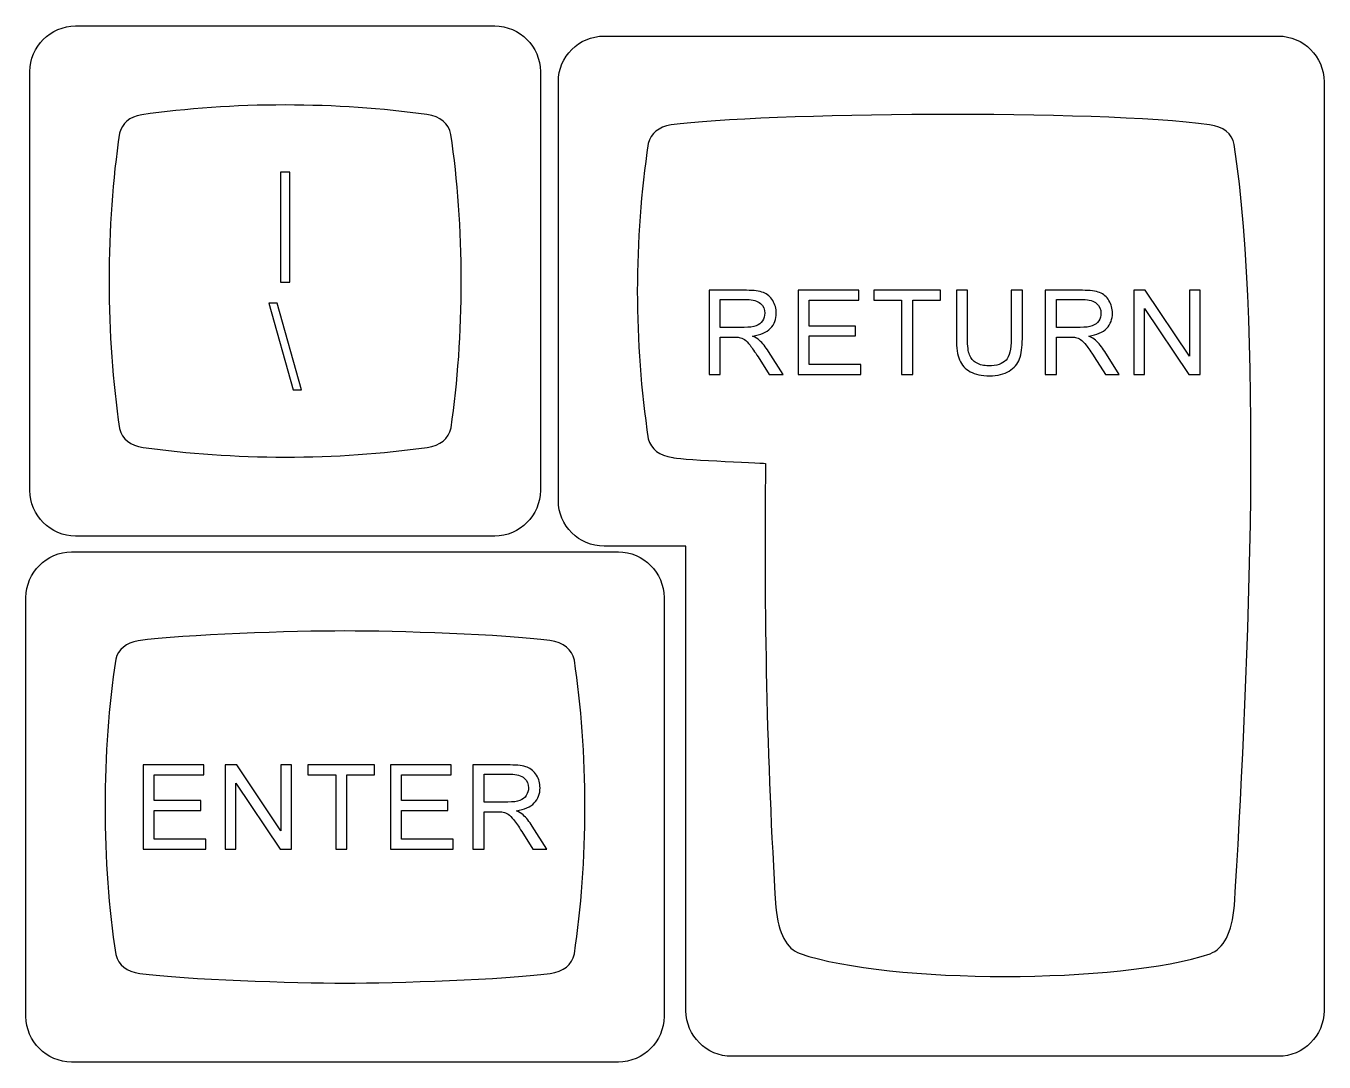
# Model space of a CAD drawing. Header units: millimetres. Extents: x -493 to 473, y -489 to 489.
# Drawn here: x -253.28 to -206.48, y -29.62 to 7.75 of the extents above; entities that cross this region are included whole.
import ezdxf

# ---------------------------------------------------------------- set-up
doc = ezdxf.new("R2010")
doc.units = ezdxf.units.MM
doc.header["$MEASUREMENT"] = 0
doc.layers.add('Layer 1', color=7, linetype='Continuous')

msp = doc.modelspace()

# ---------------------------------------------------------------- linework, layer by layer
at = {"layer": 'Layer 1', "color": 251}
for points, knots in [([(-251.4876, -10.6468), (-251.4876, -10.6468), (-236.3802, -10.6468), (-236.3802, -10.6468), (-236.3802, -10.6468), (-235.4747, -10.6468), (-234.7339, -9.906), (-234.7339, -9.0005), (-234.7339, -9.0005), (-234.7339, -9.0005), (-234.7339, 6.1069), (-234.7339, 6.1069), (-234.7339, 6.1069), (-234.7339, 7.0124), (-235.4747, 7.7532), (-236.3802, 7.7532), (-236.3802, 7.7532), (-236.3802, 7.7532), (-251.4876, 7.7532), (-251.4876, 7.7532), (-251.4876, 7.7532), (-252.3931, 7.7532), (-253.1339, 7.0124), (-253.1339, 6.1069), (-253.1339, 6.1069), (-253.1339, 6.1069), (-253.1339, -9.0005), (-253.1339, -9.0005), (-253.1339, -9.0005), (-253.1339, -9.906), (-252.3931, -10.6468), (-251.4876, -10.6468)], [0, 0, 0, 0, 0.1111111, 0.1111111, 0.1111111, 0.1111111, 0.2222222, 0.2222222, 0.2222222, 0.2222222, 0.3333333, 0.3333333, 0.3333333, 0.3333333, 0.4444444, 0.4444444, 0.4444444, 0.4444444, 0.5555556, 0.5555556, 0.5555556, 0.5555556, 0.6666667, 0.6666667, 0.6666667, 0.6666667, 0.7777778, 0.7777778, 0.7777778, 0.7777778, 1, 1, 1, 1]), ([(-227.8376, -29.4121), (-227.8376, -29.4121), (-208.1302, -29.4121), (-208.1302, -29.4121), (-208.1302, -29.4121), (-207.2247, -29.4121), (-206.4839, -28.6713), (-206.4839, -27.7658), (-206.4839, -27.7658), (-206.4839, -16.5967), (-206.4839, -5.4275), (-206.4839, 5.7416), (-206.4839, 5.7416), (-206.4839, 6.6471), (-207.2248, 7.3879), (-208.1302, 7.3879), (-208.1302, 7.3879), (-208.1302, 7.3879), (-232.4376, 7.3879), (-232.4376, 7.3879), (-232.4376, 7.3879), (-233.343, 7.3879), (-234.0839, 6.6471), (-234.0839, 5.7416), (-234.0839, 5.7416), (-234.0839, 5.7416), (-234.0839, -9.3658), (-234.0839, -9.3658), (-234.0839, -9.3658), (-234.0839, -10.2707), (-233.3429, -11.0113), (-232.4376, -11.0121), (-232.4376, -11.0121), (-232.4376, -11.0121), (-229.49, -11.0151), (-229.49, -11.0151), (-229.49, -11.0151), (-229.49, -11.0151), (-229.4839, -12.6584), (-229.4839, -12.6584), (-229.4839, -12.6584), (-229.4839, -12.6584), (-229.4839, -27.7658), (-229.4839, -27.7658), (-229.4839, -27.7658), (-229.4839, -28.6712), (-228.7431, -29.4121), (-227.8376, -29.4121)], [0, 0, 0, 0, 0.0769231, 0.0769231, 0.0769231, 0.0769231, 0.1538462, 0.1538462, 0.1538462, 0.1538462, 0.2307692, 0.2307692, 0.2307692, 0.2307692, 0.3076923, 0.3076923, 0.3076923, 0.3076923, 0.3846154, 0.3846154, 0.3846154, 0.3846154, 0.4615385, 0.4615385, 0.4615385, 0.4615385, 0.5384615, 0.5384615, 0.5384615, 0.5384615, 0.6153846, 0.6153846, 0.6153846, 0.6153846, 0.6923077, 0.6923077, 0.6923077, 0.6923077, 0.7692308, 0.7692308, 0.7692308, 0.7692308, 0.8461538, 0.8461538, 0.8461538, 0.8461538, 1, 1, 1, 1]), ([(-243.9337, 4.9027), (-242.1431, 4.9022), (-240.4232, 4.7793), (-238.821, 4.5538), (-238.821, 4.5538), (-238.821, 4.5538), (-238.821, 4.5537), (-238.821, 4.5537), (-238.821, 4.5537), (-238.3342, 4.4808), (-238.0443, 4.2482), (-237.9571, 3.8435), (-237.9571, 3.8435), (-237.7151, 2.1906), (-237.5828, 0.409), (-237.5824, -1.4488), (-237.5824, -1.4488), (-237.5819, -3.3065), (-237.7134, -5.0881), (-237.9546, -6.741), (-237.9546, -6.741), (-238.0416, -7.1452), (-238.3309, -7.3776), (-238.8166, -7.4505), (-238.8166, -7.4505), (-240.4191, -7.6754), (-242.1395, -7.7976), (-243.9308, -7.7972), (-243.9308, -7.7972), (-245.7226, -7.7968), (-247.4436, -7.6736), (-249.0466, -7.4478), (-249.0466, -7.4478), (-249.0466, -7.4478), (-249.0465, -7.4474), (-249.0465, -7.4474), (-249.0465, -7.4474), (-249.5195, -7.3766), (-249.8067, -7.1549), (-249.9026, -6.7709), (-249.9026, -6.7709), (-250.1476, -5.1088), (-250.2817, -3.3159), (-250.2821, -1.4458), (-250.2821, -1.4458), (-250.2826, 0.426), (-250.1491, 2.2204), (-249.9045, 3.8837), (-249.9045, 3.8837), (-249.8119, 4.2506), (-249.5439, 4.4686), (-249.1051, 4.5478), (-249.1051, 4.5478), (-247.4864, 4.7779), (-245.7463, 4.9031), (-243.9337, 4.9027)], [0, 0, 0, 0, 0.0666667, 0.0666667, 0.0666667, 0.0666667, 0.1333333, 0.1333333, 0.1333333, 0.1333333, 0.2, 0.2, 0.2, 0.2, 0.2666667, 0.2666667, 0.2666667, 0.2666667, 0.3333333, 0.3333333, 0.3333333, 0.3333333, 0.4, 0.4, 0.4, 0.4, 0.4666667, 0.4666667, 0.4666667, 0.4666667, 0.5333333, 0.5333333, 0.5333333, 0.5333333, 0.6, 0.6, 0.6, 0.6, 0.6666667, 0.6666667, 0.6666667, 0.6666667, 0.7333333, 0.7333333, 0.7333333, 0.7333333, 0.8, 0.8, 0.8, 0.8, 0.8666667, 0.8666667, 0.8666667, 0.8666667, 1, 1, 1, 1]), ([(-225.3738, -25.7069), (-225.3738, -25.7069), (-225.3738, -25.7058), (-225.3738, -25.7058), (-225.3738, -25.7058), (-225.8561, -25.5324), (-226.149, -24.9896), (-226.2468, -24.0494), (-226.2468, -24.0494), (-226.574, -18.7183), (-226.684, -13.3653), (-226.6146, -8.0244), (-226.6146, -8.0244), (-226.8291, -8.0162), (-229.9717, -7.8748), (-229.9593, -7.8127), (-229.9593, -7.8127), (-230.4472, -7.7419), (-230.7435, -7.5202), (-230.8423, -7.1363), (-230.8423, -7.1363), (-231.3693, -3.6699), (-231.3701, 0.0519), (-230.8443, 3.5184), (-230.8443, 3.5184), (-230.7488, 3.8853), (-230.4723, 4.1032), (-230.0197, 4.1825), (-230.0197, 4.1825), (-226.7731, 4.6299), (-214.6301, 4.7379), (-210.6116, 4.1892), (-210.6116, 4.1892), (-210.6116, 4.1892), (-210.6116, 4.1892), (-210.6116, 4.1892), (-210.6116, 4.1892), (-210.1095, 4.1163), (-209.8104, 3.8837), (-209.7203, 3.479), (-209.7203, 3.479), (-208.6271, -3.7664), (-209.2683, -16.6434), (-209.7136, -23.9739), (-209.7136, -23.9739), (-209.8022, -24.9638), (-210.0973, -25.5329), (-210.5926, -25.7112), (-210.5926, -25.7112), (-213.8408, -26.8064), (-222.1269, -26.8049), (-225.3738, -25.7069)], [0, 0, 0, 0, 0.0714286, 0.0714286, 0.0714286, 0.0714286, 0.1428571, 0.1428571, 0.1428571, 0.1428571, 0.2142857, 0.2142857, 0.2142857, 0.2142857, 0.2857143, 0.2857143, 0.2857143, 0.2857143, 0.3571429, 0.3571429, 0.3571429, 0.3571429, 0.4285714, 0.4285714, 0.4285714, 0.4285714, 0.5, 0.5, 0.5, 0.5, 0.5714286, 0.5714286, 0.5714286, 0.5714286, 0.6428571, 0.6428571, 0.6428571, 0.6428571, 0.7142857, 0.7142857, 0.7142857, 0.7142857, 0.7857143, 0.7857143, 0.7857143, 0.7857143, 0.8571429, 0.8571429, 0.8571429, 0.8571429, 1, 1, 1, 1]), ([(-251.63, -29.619), (-251.63, -29.619), (-231.9226, -29.619), (-231.9226, -29.619), (-231.9226, -29.619), (-231.0171, -29.619), (-230.2763, -28.8782), (-230.2763, -27.9727), (-230.2763, -27.9727), (-230.2763, -27.9727), (-230.2763, -12.8653), (-230.2763, -12.8653), (-230.2763, -12.8653), (-230.2763, -11.9598), (-231.0171, -11.219), (-231.9226, -11.219), (-231.9226, -11.219), (-231.9226, -11.219), (-251.63, -11.219), (-251.63, -11.219), (-251.63, -11.219), (-252.5355, -11.219), (-253.2763, -11.9598), (-253.2763, -12.8653), (-253.2763, -12.8653), (-253.2763, -12.8653), (-253.2763, -27.9727), (-253.2763, -27.9727), (-253.2763, -27.9727), (-253.2763, -28.8782), (-252.5355, -29.619), (-251.63, -29.619)], [0, 0, 0, 0, 0.1111111, 0.1111111, 0.1111111, 0.1111111, 0.2222222, 0.2222222, 0.2222222, 0.2222222, 0.3333333, 0.3333333, 0.3333333, 0.3333333, 0.4444444, 0.4444444, 0.4444444, 0.4444444, 0.5555556, 0.5555556, 0.5555556, 0.5555556, 0.6666667, 0.6666667, 0.6666667, 0.6666667, 0.7777778, 0.7777778, 0.7777778, 0.7777778, 1, 1, 1, 1]), ([(-241.7779, -14.0696), (-239.9406, -14.07), (-236.0234, -14.1921), (-234.3895, -14.4177), (-234.3895, -14.4177), (-234.3895, -14.4177), (-234.3895, -14.4177), (-234.3895, -14.4177), (-234.3895, -14.4177), (-233.8931, -14.4906), (-233.5975, -14.7232), (-233.5084, -15.1279), (-233.5084, -15.1279), (-233.2618, -16.7809), (-233.1268, -18.5624), (-233.1264, -20.4201), (-233.1264, -20.4201), (-233.126, -22.2778), (-233.2601, -24.0595), (-233.506, -25.7124), (-233.506, -25.7124), (-233.5946, -26.1166), (-233.8897, -26.349), (-234.385, -26.4218), (-234.385, -26.4218), (-236.0192, -26.6468), (-239.9479, -26.7698), (-241.7748, -26.7694), (-241.7748, -26.7694), (-243.6018, -26.7691), (-247.5315, -26.6458), (-249.1662, -26.4201), (-249.1662, -26.4201), (-249.1662, -26.4201), (-249.1662, -26.4196), (-249.1662, -26.4196), (-249.1662, -26.4196), (-249.6485, -26.3488), (-249.9414, -26.1271), (-250.0392, -25.7432), (-250.0392, -25.7432), (-250.289, -24.081), (-250.4259, -22.2888), (-250.4262, -20.418), (-250.4262, -20.418), (-250.4266, -18.5471), (-250.2905, -16.7518), (-250.0411, -15.0885), (-250.0411, -15.0885), (-249.9467, -14.7216), (-249.6733, -14.5036), (-249.2259, -14.4244), (-249.2259, -14.4244), (-247.5751, -14.1944), (-243.6151, -14.0692), (-241.7779, -14.0696)], [0, 0, 0, 0, 0.0666667, 0.0666667, 0.0666667, 0.0666667, 0.1333333, 0.1333333, 0.1333333, 0.1333333, 0.2, 0.2, 0.2, 0.2, 0.2666667, 0.2666667, 0.2666667, 0.2666667, 0.3333333, 0.3333333, 0.3333333, 0.3333333, 0.4, 0.4, 0.4, 0.4, 0.4666667, 0.4666667, 0.4666667, 0.4666667, 0.5333333, 0.5333333, 0.5333333, 0.5333333, 0.6, 0.6, 0.6, 0.6, 0.6666667, 0.6666667, 0.6666667, 0.6666667, 0.7333333, 0.7333333, 0.7333333, 0.7333333, 0.8, 0.8, 0.8, 0.8, 0.8666667, 0.8666667, 0.8666667, 0.8666667, 1, 1, 1, 1])]:
    msp.add_open_spline(points, degree=3, knots=knots, dxfattribs=at)
at = {"layer": 'Layer 1', "color": 132}
for points, knots in [([(-244.0961, -1.4866), (-244.0961, -1.4866), (-244.0961, 2.4842), (-244.0961, 2.4842), (-244.0961, 2.4842), (-244.0961, 2.4842), (-243.7702, 2.4842), (-243.7702, 2.4842), (-243.7702, 2.4842), (-243.7702, 2.4842), (-243.7702, -1.4866), (-243.7702, -1.4866), (-243.7702, -1.4866), (-243.7702, -1.4866), (-244.0961, -1.4866), (-244.0961, -1.4866)], [0, 0, 0, 0, 0.2, 0.2, 0.2, 0.2, 0.4, 0.4, 0.4, 0.4, 0.6, 0.6, 0.6, 0.6, 1, 1, 1, 1]), ([(-228.6511, -4.8141), (-228.6511, -4.8141), (-228.6511, -1.7831), (-228.6511, -1.7831), (-228.6511, -1.7831), (-228.6511, -1.7831), (-227.3077, -1.7831), (-227.3077, -1.7831), (-227.3077, -1.7831), (-227.0375, -1.7831), (-226.8322, -1.8106), (-226.6918, -1.8649), (-226.6918, -1.8649), (-226.5514, -1.9192), (-226.4392, -2.0152), (-226.3552, -2.1528), (-226.3552, -2.1528), (-226.2712, -2.2903), (-226.2296, -2.4427), (-226.2296, -2.6093), (-226.2296, -2.6093), (-226.2296, -2.8244), (-226.2995, -3.0058), (-226.4385, -3.1532), (-226.4385, -3.1532), (-226.5775, -3.3007), (-226.7919, -3.3938), (-227.0826, -3.434), (-227.0826, -3.434), (-226.9761, -3.4848), (-226.8957, -3.5356), (-226.8406, -3.585), (-226.8406, -3.585), (-226.7235, -3.6923), (-226.6127, -3.827), (-226.509, -3.9886), (-226.509, -3.9886), (-226.509, -3.9886), (-225.9848, -4.8141), (-225.9848, -4.8141), (-225.9848, -4.8141), (-225.9848, -4.8141), (-226.4857, -4.8141), (-226.4857, -4.8141), (-226.4857, -4.8141), (-226.4857, -4.8141), (-226.8865, -4.1833), (-226.8865, -4.1833), (-226.8865, -4.1833), (-227.0029, -4.0006), (-227.0996, -3.8616), (-227.1751, -3.7649), (-227.1751, -3.7649), (-227.2513, -3.6683), (-227.319, -3.6013), (-227.379, -3.5625), (-227.379, -3.5625), (-227.4382, -3.5244), (-227.4996, -3.4975), (-227.5617, -3.482), (-227.5617, -3.482), (-227.6069, -3.4728), (-227.6809, -3.4679), (-227.7847, -3.4679), (-227.7847, -3.4679), (-227.7847, -3.4679), (-228.2489, -3.4679), (-228.2489, -3.4679), (-228.2489, -3.4679), (-228.2489, -3.4679), (-228.2489, -4.8141), (-228.2489, -4.8141), (-228.2489, -4.8141), (-228.2489, -4.8141), (-228.6511, -4.8141), (-228.6511, -4.8141)], [0, 0, 0, 0, 0.05, 0.05, 0.05, 0.05, 0.1, 0.1, 0.1, 0.1, 0.15, 0.15, 0.15, 0.15, 0.2, 0.2, 0.2, 0.2, 0.25, 0.25, 0.25, 0.25, 0.3, 0.3, 0.3, 0.3, 0.35, 0.35, 0.35, 0.35, 0.4, 0.4, 0.4, 0.4, 0.45, 0.45, 0.45, 0.45, 0.5, 0.5, 0.5, 0.5, 0.55, 0.55, 0.55, 0.55, 0.6, 0.6, 0.6, 0.6, 0.65, 0.65, 0.65, 0.65, 0.7, 0.7, 0.7, 0.7, 0.75, 0.75, 0.75, 0.75, 0.8, 0.8, 0.8, 0.8, 0.85, 0.85, 0.85, 0.85, 0.9, 0.9, 0.9, 0.9, 1, 1, 1, 1]), ([(-225.4451, -4.8141), (-225.4451, -4.8141), (-225.4451, -1.7831), (-225.4451, -1.7831), (-225.4451, -1.7831), (-225.4451, -1.7831), (-223.2565, -1.7831), (-223.2565, -1.7831), (-223.2565, -1.7831), (-223.2565, -1.7831), (-223.2565, -2.1387), (-223.2565, -2.1387), (-223.2565, -2.1387), (-223.2565, -2.1387), (-225.0429, -2.1387), (-225.0429, -2.1387), (-225.0429, -2.1387), (-225.0429, -2.1387), (-225.0429, -3.07), (-225.0429, -3.07), (-225.0429, -3.07), (-225.0429, -3.07), (-223.3708, -3.07), (-223.3708, -3.07), (-223.3708, -3.07), (-223.3708, -3.07), (-223.3708, -3.4256), (-223.3708, -3.4256), (-223.3708, -3.4256), (-223.3708, -3.4256), (-225.0429, -3.4256), (-225.0429, -3.4256), (-225.0429, -3.4256), (-225.0429, -3.4256), (-225.0429, -4.4585), (-225.0429, -4.4585), (-225.0429, -4.4585), (-225.0429, -4.4585), (-223.1845, -4.4585), (-223.1845, -4.4585), (-223.1845, -4.4585), (-223.1845, -4.4585), (-223.1845, -4.8141), (-223.1845, -4.8141), (-223.1845, -4.8141), (-223.1845, -4.8141), (-225.4451, -4.8141), (-225.4451, -4.8141)], [0, 0, 0, 0, 0.0769231, 0.0769231, 0.0769231, 0.0769231, 0.1538462, 0.1538462, 0.1538462, 0.1538462, 0.2307692, 0.2307692, 0.2307692, 0.2307692, 0.3076923, 0.3076923, 0.3076923, 0.3076923, 0.3846154, 0.3846154, 0.3846154, 0.3846154, 0.4615385, 0.4615385, 0.4615385, 0.4615385, 0.5384615, 0.5384615, 0.5384615, 0.5384615, 0.6153846, 0.6153846, 0.6153846, 0.6153846, 0.6923077, 0.6923077, 0.6923077, 0.6923077, 0.7692308, 0.7692308, 0.7692308, 0.7692308, 0.8461538, 0.8461538, 0.8461538, 0.8461538, 1, 1, 1, 1]), ([(-221.7106, -4.8141), (-221.7106, -4.8141), (-221.7106, -2.1387), (-221.7106, -2.1387), (-221.7106, -2.1387), (-221.7106, -2.1387), (-222.7096, -2.1387), (-222.7096, -2.1387), (-222.7096, -2.1387), (-222.7096, -2.1387), (-222.7096, -1.7831), (-222.7096, -1.7831), (-222.7096, -1.7831), (-222.7096, -1.7831), (-220.3094, -1.7831), (-220.3094, -1.7831), (-220.3094, -1.7831), (-220.3094, -1.7831), (-220.3094, -2.1387), (-220.3094, -2.1387), (-220.3094, -2.1387), (-220.3094, -2.1387), (-221.3084, -2.1387), (-221.3084, -2.1387), (-221.3084, -2.1387), (-221.3084, -2.1387), (-221.3084, -4.8141), (-221.3084, -4.8141), (-221.3084, -4.8141), (-221.3084, -4.8141), (-221.7106, -4.8141), (-221.7106, -4.8141)], [0, 0, 0, 0, 0.1111111, 0.1111111, 0.1111111, 0.1111111, 0.2222222, 0.2222222, 0.2222222, 0.2222222, 0.3333333, 0.3333333, 0.3333333, 0.3333333, 0.4444444, 0.4444444, 0.4444444, 0.4444444, 0.5555556, 0.5555556, 0.5555556, 0.5555556, 0.6666667, 0.6666667, 0.6666667, 0.6666667, 0.7777778, 0.7777778, 0.7777778, 0.7777778, 1, 1, 1, 1]), ([(-217.7609, -1.7831), (-217.7609, -1.7831), (-217.3588, -1.7831), (-217.3588, -1.7831), (-217.3588, -1.7831), (-217.3588, -1.7831), (-217.3588, -3.5335), (-217.3588, -3.5335), (-217.3588, -3.5335), (-217.3588, -3.8383), (-217.3933, -4.0803), (-217.4618, -4.2595), (-217.4618, -4.2595), (-217.5309, -4.438), (-217.6551, -4.5841), (-217.8343, -4.6963), (-217.8343, -4.6963), (-218.0142, -4.8085), (-218.2492, -4.8649), (-218.5413, -4.8649), (-218.5413, -4.8649), (-218.8242, -4.8649), (-219.0563, -4.8162), (-219.2362, -4.7181), (-219.2362, -4.7181), (-219.4168, -4.6201), (-219.5453, -4.479), (-219.6222, -4.2934), (-219.6222, -4.2934), (-219.6991, -4.1078), (-219.7379, -3.8546), (-219.7379, -3.5335), (-219.7379, -3.5335), (-219.7379, -3.5335), (-219.7379, -1.7831), (-219.7379, -1.7831), (-219.7379, -1.7831), (-219.7379, -1.7831), (-219.3357, -1.7831), (-219.3357, -1.7831), (-219.3357, -1.7831), (-219.3357, -1.7831), (-219.3357, -3.5328), (-219.3357, -3.5328), (-219.3357, -3.5328), (-219.3357, -3.796), (-219.311, -3.9907), (-219.2623, -4.1149), (-219.2623, -4.1149), (-219.2136, -4.2398), (-219.1304, -4.3364), (-219.0112, -4.4035), (-219.0112, -4.4035), (-218.8926, -4.4712), (-218.7473, -4.5051), (-218.5758, -4.5051), (-218.5758, -4.5051), (-218.2823, -4.5051), (-218.0728, -4.438), (-217.9479, -4.3047), (-217.9479, -4.3047), (-217.823, -4.1706), (-217.7609, -3.9138), (-217.7609, -3.5328), (-217.7609, -3.5328), (-217.7609, -3.5328), (-217.7609, -1.7831), (-217.7609, -1.7831)], [0, 0, 0, 0, 0.0555556, 0.0555556, 0.0555556, 0.0555556, 0.1111111, 0.1111111, 0.1111111, 0.1111111, 0.1666667, 0.1666667, 0.1666667, 0.1666667, 0.2222222, 0.2222222, 0.2222222, 0.2222222, 0.2777778, 0.2777778, 0.2777778, 0.2777778, 0.3333333, 0.3333333, 0.3333333, 0.3333333, 0.3888889, 0.3888889, 0.3888889, 0.3888889, 0.4444444, 0.4444444, 0.4444444, 0.4444444, 0.5, 0.5, 0.5, 0.5, 0.5555556, 0.5555556, 0.5555556, 0.5555556, 0.6111111, 0.6111111, 0.6111111, 0.6111111, 0.6666667, 0.6666667, 0.6666667, 0.6666667, 0.7222222, 0.7222222, 0.7222222, 0.7222222, 0.7777778, 0.7777778, 0.7777778, 0.7777778, 0.8333333, 0.8333333, 0.8333333, 0.8333333, 0.8888889, 0.8888889, 0.8888889, 0.8888889, 1, 1, 1, 1]), ([(-216.5319, -4.8141), (-216.5319, -4.8141), (-216.5319, -1.7831), (-216.5319, -1.7831), (-216.5319, -1.7831), (-216.5319, -1.7831), (-215.1885, -1.7831), (-215.1885, -1.7831), (-215.1885, -1.7831), (-214.9183, -1.7831), (-214.713, -1.8106), (-214.5726, -1.8649), (-214.5726, -1.8649), (-214.4322, -1.9192), (-214.32, -2.0152), (-214.236, -2.1528), (-214.236, -2.1528), (-214.152, -2.2903), (-214.1104, -2.4427), (-214.1104, -2.6093), (-214.1104, -2.6093), (-214.1104, -2.8244), (-214.1803, -3.0058), (-214.3193, -3.1532), (-214.3193, -3.1532), (-214.4583, -3.3007), (-214.6727, -3.3938), (-214.9634, -3.434), (-214.9634, -3.434), (-214.8569, -3.4848), (-214.7765, -3.5356), (-214.7214, -3.585), (-214.7214, -3.585), (-214.6043, -3.6923), (-214.4935, -3.827), (-214.3898, -3.9886), (-214.3898, -3.9886), (-214.3898, -3.9886), (-213.8656, -4.8141), (-213.8656, -4.8141), (-213.8656, -4.8141), (-213.8656, -4.8141), (-214.3665, -4.8141), (-214.3665, -4.8141), (-214.3665, -4.8141), (-214.3665, -4.8141), (-214.7673, -4.1833), (-214.7673, -4.1833), (-214.7673, -4.1833), (-214.8837, -4.0006), (-214.9804, -3.8616), (-215.0559, -3.7649), (-215.0559, -3.7649), (-215.1321, -3.6683), (-215.1998, -3.6013), (-215.2598, -3.5625), (-215.2598, -3.5625), (-215.319, -3.5244), (-215.3804, -3.4975), (-215.4425, -3.482), (-215.4425, -3.482), (-215.4877, -3.4728), (-215.5617, -3.4679), (-215.6655, -3.4679), (-215.6655, -3.4679), (-215.6655, -3.4679), (-216.1297, -3.4679), (-216.1297, -3.4679), (-216.1297, -3.4679), (-216.1297, -3.4679), (-216.1297, -4.8141), (-216.1297, -4.8141), (-216.1297, -4.8141), (-216.1297, -4.8141), (-216.5319, -4.8141), (-216.5319, -4.8141)], [0, 0, 0, 0, 0.05, 0.05, 0.05, 0.05, 0.1, 0.1, 0.1, 0.1, 0.15, 0.15, 0.15, 0.15, 0.2, 0.2, 0.2, 0.2, 0.25, 0.25, 0.25, 0.25, 0.3, 0.3, 0.3, 0.3, 0.35, 0.35, 0.35, 0.35, 0.4, 0.4, 0.4, 0.4, 0.45, 0.45, 0.45, 0.45, 0.5, 0.5, 0.5, 0.5, 0.55, 0.55, 0.55, 0.55, 0.6, 0.6, 0.6, 0.6, 0.65, 0.65, 0.65, 0.65, 0.7, 0.7, 0.7, 0.7, 0.75, 0.75, 0.75, 0.75, 0.8, 0.8, 0.8, 0.8, 0.85, 0.85, 0.85, 0.85, 0.9, 0.9, 0.9, 0.9, 1, 1, 1, 1]), ([(-213.3386, -4.8141), (-213.3386, -4.8141), (-213.3386, -1.7831), (-213.3386, -1.7831), (-213.3386, -1.7831), (-213.3386, -1.7831), (-212.9265, -1.7831), (-212.9265, -1.7831), (-212.9265, -1.7831), (-212.9265, -1.7831), (-211.3362, -4.1622), (-211.3362, -4.1622), (-211.3362, -4.1622), (-211.3362, -4.1622), (-211.3362, -1.7831), (-211.3362, -1.7831), (-211.3362, -1.7831), (-211.3362, -1.7831), (-210.951, -1.7831), (-210.951, -1.7831), (-210.951, -1.7831), (-210.951, -1.7831), (-210.951, -4.8141), (-210.951, -4.8141), (-210.951, -4.8141), (-210.951, -4.8141), (-211.363, -4.8141), (-211.363, -4.8141), (-211.363, -4.8141), (-211.363, -4.8141), (-212.9533, -2.435), (-212.9533, -2.435), (-212.9533, -2.435), (-212.9533, -2.435), (-212.9533, -4.8141), (-212.9533, -4.8141), (-212.9533, -4.8141), (-212.9533, -4.8141), (-213.3386, -4.8141), (-213.3386, -4.8141)], [0, 0, 0, 0, 0.0909091, 0.0909091, 0.0909091, 0.0909091, 0.1818182, 0.1818182, 0.1818182, 0.1818182, 0.2727273, 0.2727273, 0.2727273, 0.2727273, 0.3636364, 0.3636364, 0.3636364, 0.3636364, 0.4545455, 0.4545455, 0.4545455, 0.4545455, 0.5454545, 0.5454545, 0.5454545, 0.5454545, 0.6363636, 0.6363636, 0.6363636, 0.6363636, 0.7272727, 0.7272727, 0.7272727, 0.7272727, 0.8181818, 0.8181818, 0.8181818, 0.8181818, 1, 1, 1, 1]), ([(-243.6446, -5.3777), (-243.6446, -5.3777), (-244.5209, -2.2451), (-244.5209, -2.2451), (-244.5209, -2.2451), (-244.5209, -2.2451), (-244.2231, -2.2451), (-244.2231, -2.2451), (-244.2231, -2.2451), (-244.2231, -2.2451), (-243.3468, -5.3777), (-243.3468, -5.3777), (-243.3468, -5.3777), (-243.3468, -5.3777), (-243.6446, -5.3777), (-243.6446, -5.3777)], [0, 0, 0, 0, 0.2, 0.2, 0.2, 0.2, 0.4, 0.4, 0.4, 0.4, 0.6, 0.6, 0.6, 0.6, 1, 1, 1, 1]), ([(-228.2489, -3.1208), (-228.2489, -3.1208), (-227.3881, -3.1208), (-227.3881, -3.1208), (-227.3881, -3.1208), (-227.2047, -3.1208), (-227.0622, -3.1017), (-226.9592, -3.0636), (-226.9592, -3.0636), (-226.8562, -3.0262), (-226.7778, -2.9656), (-226.7249, -2.8816), (-226.7249, -2.8816), (-226.6713, -2.7983), (-226.6445, -2.708), (-226.6445, -2.61), (-226.6445, -2.61), (-226.6445, -2.4667), (-226.696, -2.3482), (-226.7997, -2.2558), (-226.7997, -2.2558), (-226.9034, -2.1633), (-227.0671, -2.1175), (-227.2908, -2.1175), (-227.2908, -2.1175), (-227.2908, -2.1175), (-228.2489, -2.1175), (-228.2489, -2.1175), (-228.2489, -2.1175), (-228.2489, -2.1175), (-228.2489, -3.1208), (-228.2489, -3.1208)], [0, 0, 0, 0, 0.1111111, 0.1111111, 0.1111111, 0.1111111, 0.2222222, 0.2222222, 0.2222222, 0.2222222, 0.3333333, 0.3333333, 0.3333333, 0.3333333, 0.4444444, 0.4444444, 0.4444444, 0.4444444, 0.5555556, 0.5555556, 0.5555556, 0.5555556, 0.6666667, 0.6666667, 0.6666667, 0.6666667, 0.7777778, 0.7777778, 0.7777778, 0.7777778, 1, 1, 1, 1]), ([(-216.1297, -3.1208), (-216.1297, -3.1208), (-215.2689, -3.1208), (-215.2689, -3.1208), (-215.2689, -3.1208), (-215.0855, -3.1208), (-214.943, -3.1017), (-214.84, -3.0636), (-214.84, -3.0636), (-214.737, -3.0262), (-214.6586, -2.9656), (-214.6057, -2.8816), (-214.6057, -2.8816), (-214.5521, -2.7983), (-214.5253, -2.708), (-214.5253, -2.61), (-214.5253, -2.61), (-214.5253, -2.4667), (-214.5768, -2.3482), (-214.6805, -2.2558), (-214.6805, -2.2558), (-214.7842, -2.1633), (-214.9479, -2.1175), (-215.1716, -2.1175), (-215.1716, -2.1175), (-215.1716, -2.1175), (-216.1297, -2.1175), (-216.1297, -2.1175), (-216.1297, -2.1175), (-216.1297, -2.1175), (-216.1297, -3.1208), (-216.1297, -3.1208)], [0, 0, 0, 0, 0.1111111, 0.1111111, 0.1111111, 0.1111111, 0.2222222, 0.2222222, 0.2222222, 0.2222222, 0.3333333, 0.3333333, 0.3333333, 0.3333333, 0.4444444, 0.4444444, 0.4444444, 0.4444444, 0.5555556, 0.5555556, 0.5555556, 0.5555556, 0.6666667, 0.6666667, 0.6666667, 0.6666667, 0.7777778, 0.7777778, 0.7777778, 0.7777778, 1, 1, 1, 1]), ([(-249.0523, -21.9345), (-249.0523, -21.9345), (-249.0523, -18.9035), (-249.0523, -18.9035), (-249.0523, -18.9035), (-249.0523, -18.9035), (-246.8637, -18.9035), (-246.8637, -18.9035), (-246.8637, -18.9035), (-246.8637, -18.9035), (-246.8637, -19.2591), (-246.8637, -19.2591), (-246.8637, -19.2591), (-246.8637, -19.2591), (-248.6501, -19.2591), (-248.6501, -19.2591), (-248.6501, -19.2591), (-248.6501, -19.2591), (-248.6501, -20.1904), (-248.6501, -20.1904), (-248.6501, -20.1904), (-248.6501, -20.1904), (-246.978, -20.1904), (-246.978, -20.1904), (-246.978, -20.1904), (-246.978, -20.1904), (-246.978, -20.546), (-246.978, -20.546), (-246.978, -20.546), (-246.978, -20.546), (-248.6501, -20.546), (-248.6501, -20.546), (-248.6501, -20.546), (-248.6501, -20.546), (-248.6501, -21.5789), (-248.6501, -21.5789), (-248.6501, -21.5789), (-248.6501, -21.5789), (-246.7917, -21.5789), (-246.7917, -21.5789), (-246.7917, -21.5789), (-246.7917, -21.5789), (-246.7917, -21.9345), (-246.7917, -21.9345), (-246.7917, -21.9345), (-246.7917, -21.9345), (-249.0523, -21.9345), (-249.0523, -21.9345)], [0, 0, 0, 0, 0.0769231, 0.0769231, 0.0769231, 0.0769231, 0.1538462, 0.1538462, 0.1538462, 0.1538462, 0.2307692, 0.2307692, 0.2307692, 0.2307692, 0.3076923, 0.3076923, 0.3076923, 0.3076923, 0.3846154, 0.3846154, 0.3846154, 0.3846154, 0.4615385, 0.4615385, 0.4615385, 0.4615385, 0.5384615, 0.5384615, 0.5384615, 0.5384615, 0.6153846, 0.6153846, 0.6153846, 0.6153846, 0.6923077, 0.6923077, 0.6923077, 0.6923077, 0.7692308, 0.7692308, 0.7692308, 0.7692308, 0.8461538, 0.8461538, 0.8461538, 0.8461538, 1, 1, 1, 1]), ([(-246.0925, -21.9345), (-246.0925, -21.9345), (-246.0925, -18.9035), (-246.0925, -18.9035), (-246.0925, -18.9035), (-246.0925, -18.9035), (-245.6804, -18.9035), (-245.6804, -18.9035), (-245.6804, -18.9035), (-245.6804, -18.9035), (-244.0901, -21.2826), (-244.0901, -21.2826), (-244.0901, -21.2826), (-244.0901, -21.2826), (-244.0901, -18.9035), (-244.0901, -18.9035), (-244.0901, -18.9035), (-244.0901, -18.9035), (-243.7049, -18.9035), (-243.7049, -18.9035), (-243.7049, -18.9035), (-243.7049, -18.9035), (-243.7049, -21.9345), (-243.7049, -21.9345), (-243.7049, -21.9345), (-243.7049, -21.9345), (-244.1169, -21.9345), (-244.1169, -21.9345), (-244.1169, -21.9345), (-244.1169, -21.9345), (-245.7072, -19.5554), (-245.7072, -19.5554), (-245.7072, -19.5554), (-245.7072, -19.5554), (-245.7072, -21.9345), (-245.7072, -21.9345), (-245.7072, -21.9345), (-245.7072, -21.9345), (-246.0925, -21.9345), (-246.0925, -21.9345)], [0, 0, 0, 0, 0.0909091, 0.0909091, 0.0909091, 0.0909091, 0.1818182, 0.1818182, 0.1818182, 0.1818182, 0.2727273, 0.2727273, 0.2727273, 0.2727273, 0.3636364, 0.3636364, 0.3636364, 0.3636364, 0.4545455, 0.4545455, 0.4545455, 0.4545455, 0.5454545, 0.5454545, 0.5454545, 0.5454545, 0.6363636, 0.6363636, 0.6363636, 0.6363636, 0.7272727, 0.7272727, 0.7272727, 0.7272727, 0.8181818, 0.8181818, 0.8181818, 0.8181818, 1, 1, 1, 1]), ([(-242.1118, -21.9345), (-242.1118, -21.9345), (-242.1118, -19.2591), (-242.1118, -19.2591), (-242.1118, -19.2591), (-242.1118, -19.2591), (-243.1108, -19.2591), (-243.1108, -19.2591), (-243.1108, -19.2591), (-243.1108, -19.2591), (-243.1108, -18.9035), (-243.1108, -18.9035), (-243.1108, -18.9035), (-243.1108, -18.9035), (-240.7106, -18.9035), (-240.7106, -18.9035), (-240.7106, -18.9035), (-240.7106, -18.9035), (-240.7106, -19.2591), (-240.7106, -19.2591), (-240.7106, -19.2591), (-240.7106, -19.2591), (-241.7096, -19.2591), (-241.7096, -19.2591), (-241.7096, -19.2591), (-241.7096, -19.2591), (-241.7096, -21.9345), (-241.7096, -21.9345), (-241.7096, -21.9345), (-241.7096, -21.9345), (-242.1118, -21.9345), (-242.1118, -21.9345)], [0, 0, 0, 0, 0.1111111, 0.1111111, 0.1111111, 0.1111111, 0.2222222, 0.2222222, 0.2222222, 0.2222222, 0.3333333, 0.3333333, 0.3333333, 0.3333333, 0.4444444, 0.4444444, 0.4444444, 0.4444444, 0.5555556, 0.5555556, 0.5555556, 0.5555556, 0.6666667, 0.6666667, 0.6666667, 0.6666667, 0.7777778, 0.7777778, 0.7777778, 0.7777778, 1, 1, 1, 1]), ([(-240.1391, -21.9345), (-240.1391, -21.9345), (-240.1391, -18.9035), (-240.1391, -18.9035), (-240.1391, -18.9035), (-240.1391, -18.9035), (-237.9505, -18.9035), (-237.9505, -18.9035), (-237.9505, -18.9035), (-237.9505, -18.9035), (-237.9505, -19.2591), (-237.9505, -19.2591), (-237.9505, -19.2591), (-237.9505, -19.2591), (-239.7369, -19.2591), (-239.7369, -19.2591), (-239.7369, -19.2591), (-239.7369, -19.2591), (-239.7369, -20.1904), (-239.7369, -20.1904), (-239.7369, -20.1904), (-239.7369, -20.1904), (-238.0648, -20.1904), (-238.0648, -20.1904), (-238.0648, -20.1904), (-238.0648, -20.1904), (-238.0648, -20.546), (-238.0648, -20.546), (-238.0648, -20.546), (-238.0648, -20.546), (-239.7369, -20.546), (-239.7369, -20.546), (-239.7369, -20.546), (-239.7369, -20.546), (-239.7369, -21.5789), (-239.7369, -21.5789), (-239.7369, -21.5789), (-239.7369, -21.5789), (-237.8785, -21.5789), (-237.8785, -21.5789), (-237.8785, -21.5789), (-237.8785, -21.5789), (-237.8785, -21.9345), (-237.8785, -21.9345), (-237.8785, -21.9345), (-237.8785, -21.9345), (-240.1391, -21.9345), (-240.1391, -21.9345)], [0, 0, 0, 0, 0.0769231, 0.0769231, 0.0769231, 0.0769231, 0.1538462, 0.1538462, 0.1538462, 0.1538462, 0.2307692, 0.2307692, 0.2307692, 0.2307692, 0.3076923, 0.3076923, 0.3076923, 0.3076923, 0.3846154, 0.3846154, 0.3846154, 0.3846154, 0.4615385, 0.4615385, 0.4615385, 0.4615385, 0.5384615, 0.5384615, 0.5384615, 0.5384615, 0.6153846, 0.6153846, 0.6153846, 0.6153846, 0.6923077, 0.6923077, 0.6923077, 0.6923077, 0.7692308, 0.7692308, 0.7692308, 0.7692308, 0.8461538, 0.8461538, 0.8461538, 0.8461538, 1, 1, 1, 1]), ([(-237.1666, -21.9345), (-237.1666, -21.9345), (-237.1666, -18.9035), (-237.1666, -18.9035), (-237.1666, -18.9035), (-237.1666, -18.9035), (-235.8232, -18.9035), (-235.8232, -18.9035), (-235.8232, -18.9035), (-235.553, -18.9035), (-235.3477, -18.931), (-235.2073, -18.9853), (-235.2073, -18.9853), (-235.0669, -19.0396), (-234.9547, -19.1356), (-234.8707, -19.2732), (-234.8707, -19.2732), (-234.7867, -19.4107), (-234.7451, -19.5631), (-234.7451, -19.7297), (-234.7451, -19.7297), (-234.7451, -19.9448), (-234.815, -20.1262), (-234.954, -20.2736), (-234.954, -20.2736), (-235.093, -20.4211), (-235.3074, -20.5142), (-235.5981, -20.5544), (-235.5981, -20.5544), (-235.4916, -20.6052), (-235.4112, -20.656), (-235.3561, -20.7054), (-235.3561, -20.7054), (-235.239, -20.8127), (-235.1282, -20.9474), (-235.0245, -21.109), (-235.0245, -21.109), (-235.0245, -21.109), (-234.5003, -21.9345), (-234.5003, -21.9345), (-234.5003, -21.9345), (-234.5003, -21.9345), (-235.0012, -21.9345), (-235.0012, -21.9345), (-235.0012, -21.9345), (-235.0012, -21.9345), (-235.402, -21.3037), (-235.402, -21.3037), (-235.402, -21.3037), (-235.5184, -21.121), (-235.6151, -20.982), (-235.6906, -20.8853), (-235.6906, -20.8853), (-235.7668, -20.7887), (-235.8345, -20.7217), (-235.8945, -20.6829), (-235.8945, -20.6829), (-235.9537, -20.6448), (-236.0151, -20.6179), (-236.0772, -20.6024), (-236.0772, -20.6024), (-236.1224, -20.5932), (-236.1964, -20.5883), (-236.3002, -20.5883), (-236.3002, -20.5883), (-236.3002, -20.5883), (-236.7644, -20.5883), (-236.7644, -20.5883), (-236.7644, -20.5883), (-236.7644, -20.5883), (-236.7644, -21.9345), (-236.7644, -21.9345), (-236.7644, -21.9345), (-236.7644, -21.9345), (-237.1666, -21.9345), (-237.1666, -21.9345)], [0, 0, 0, 0, 0.05, 0.05, 0.05, 0.05, 0.1, 0.1, 0.1, 0.1, 0.15, 0.15, 0.15, 0.15, 0.2, 0.2, 0.2, 0.2, 0.25, 0.25, 0.25, 0.25, 0.3, 0.3, 0.3, 0.3, 0.35, 0.35, 0.35, 0.35, 0.4, 0.4, 0.4, 0.4, 0.45, 0.45, 0.45, 0.45, 0.5, 0.5, 0.5, 0.5, 0.55, 0.55, 0.55, 0.55, 0.6, 0.6, 0.6, 0.6, 0.65, 0.65, 0.65, 0.65, 0.7, 0.7, 0.7, 0.7, 0.75, 0.75, 0.75, 0.75, 0.8, 0.8, 0.8, 0.8, 0.85, 0.85, 0.85, 0.85, 0.9, 0.9, 0.9, 0.9, 1, 1, 1, 1]), ([(-236.7644, -20.2412), (-236.7644, -20.2412), (-235.9036, -20.2412), (-235.9036, -20.2412), (-235.9036, -20.2412), (-235.7202, -20.2412), (-235.5777, -20.2221), (-235.4747, -20.184), (-235.4747, -20.184), (-235.3717, -20.1466), (-235.2933, -20.086), (-235.2404, -20.002), (-235.2404, -20.002), (-235.1868, -19.9187), (-235.16, -19.8284), (-235.16, -19.7304), (-235.16, -19.7304), (-235.16, -19.5871), (-235.2115, -19.4686), (-235.3152, -19.3762), (-235.3152, -19.3762), (-235.4189, -19.2837), (-235.5826, -19.2379), (-235.8063, -19.2379), (-235.8063, -19.2379), (-235.8063, -19.2379), (-236.7644, -19.2379), (-236.7644, -19.2379), (-236.7644, -19.2379), (-236.7644, -19.2379), (-236.7644, -20.2412), (-236.7644, -20.2412)], [0, 0, 0, 0, 0.1111111, 0.1111111, 0.1111111, 0.1111111, 0.2222222, 0.2222222, 0.2222222, 0.2222222, 0.3333333, 0.3333333, 0.3333333, 0.3333333, 0.4444444, 0.4444444, 0.4444444, 0.4444444, 0.5555556, 0.5555556, 0.5555556, 0.5555556, 0.6666667, 0.6666667, 0.6666667, 0.6666667, 0.7777778, 0.7777778, 0.7777778, 0.7777778, 1, 1, 1, 1])]:
    msp.add_open_spline(points, degree=3, knots=knots, dxfattribs=at)

doc.saveas('drawing.dxf')
